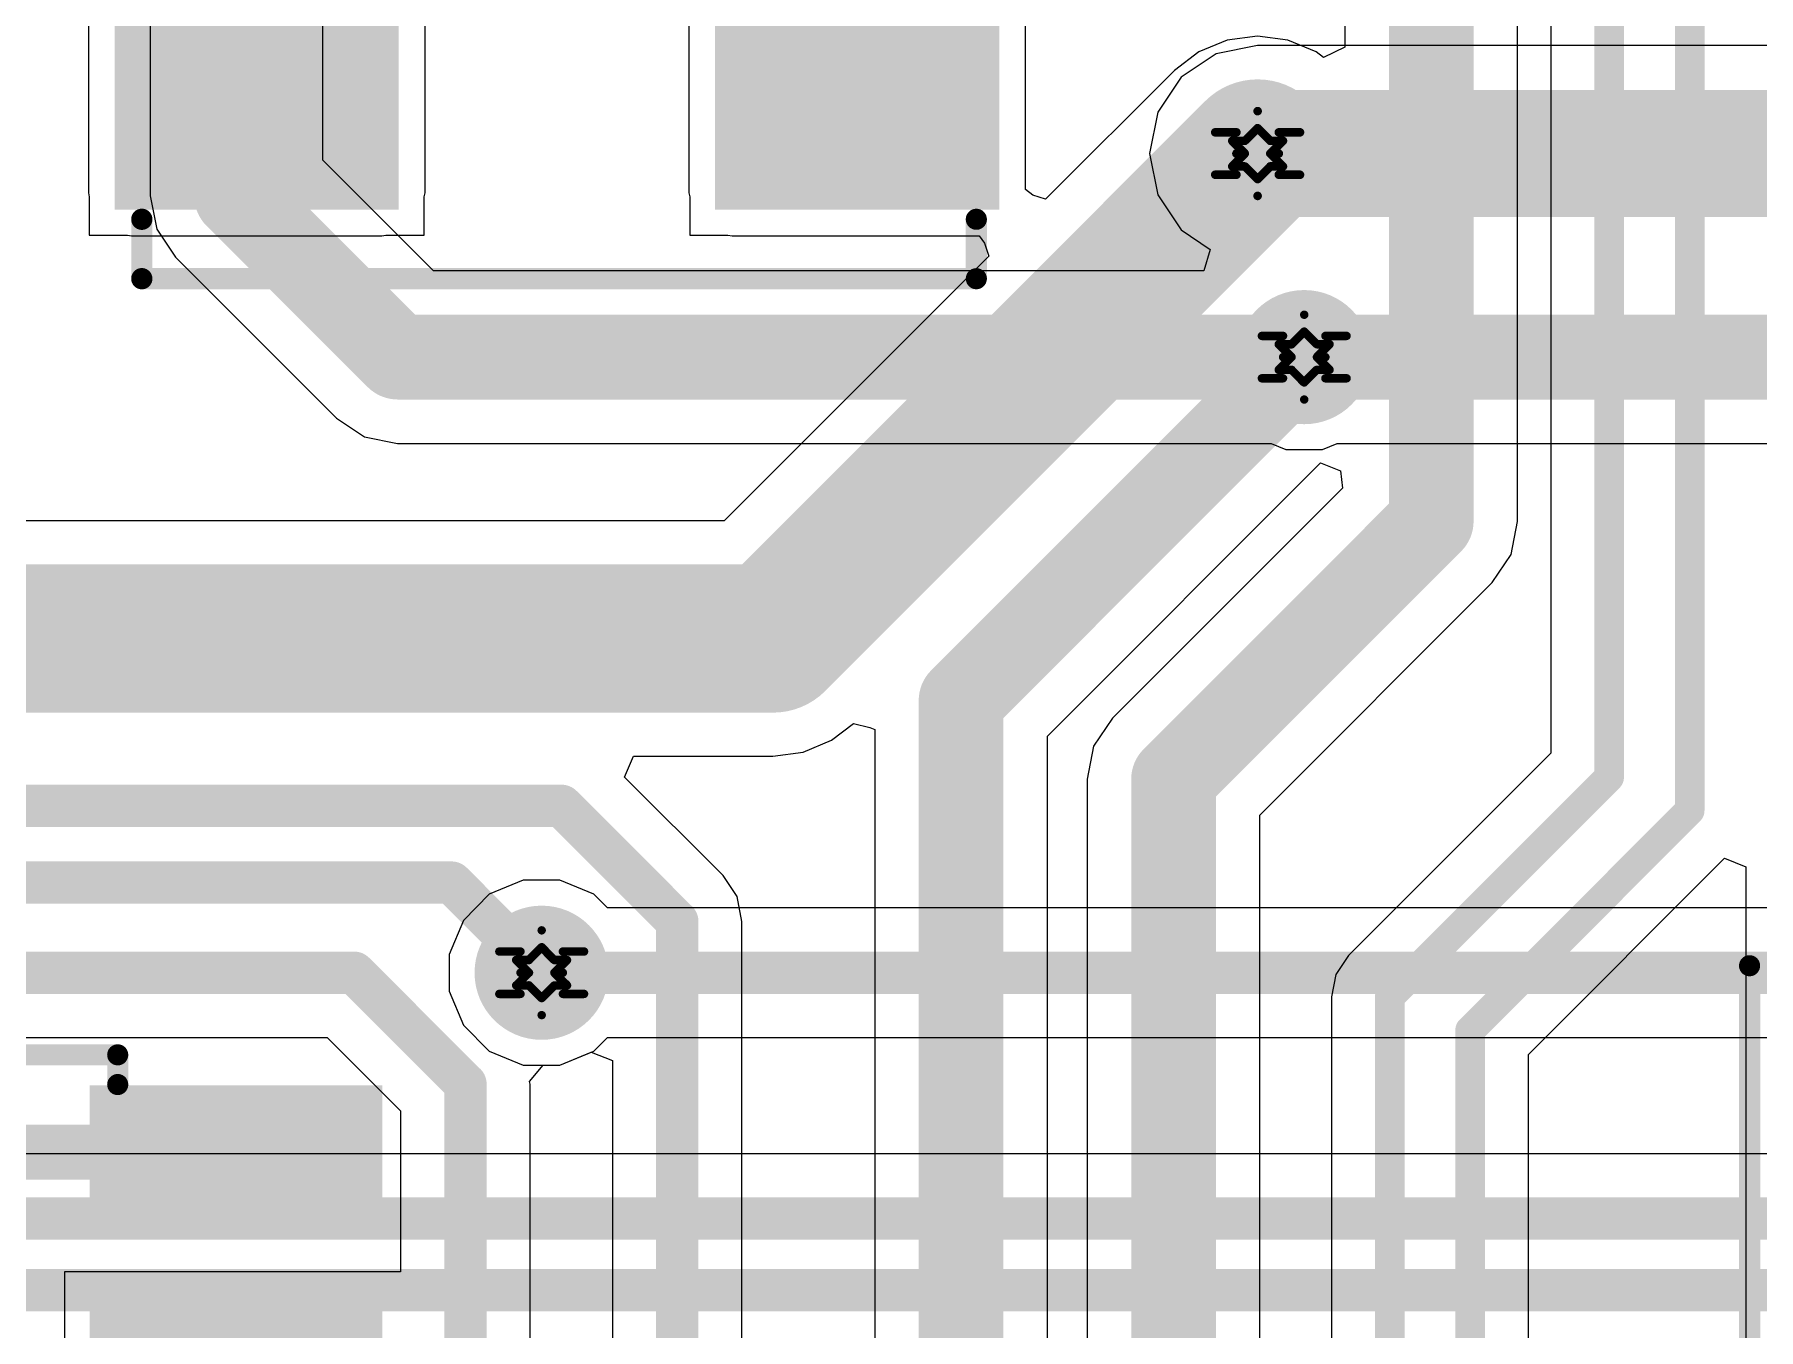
# Model space of a CAD drawing. Header units: inches. Extents: x -18 to 237, y -41 to 211.
# Drawn here: x 34.25 to 44.58, y 60.5 to 68.26 of the extents above; entities that cross this region are included whole.
import ezdxf

# ---------------------------------------------------------------- set-up
doc = ezdxf.new("R2010")
doc.units = ezdxf.units.IN
for name, color, linetype in [('Bottom Layer', 5, 'Continuous'), ('Bottom Solder', 6, 'Continuous'), ('Drill Drawing', 1, 'Continuous'), ('Top Layer', 1, 'Continuous'), ('Top Overlay', 2, 'Continuous'), ('Top Paste', 8, 'Continuous'), ('Top Solder', 216, 'Continuous'), ('Via Holes', 16, 'Continuous')]:
    doc.layers.add(name, color=color, linetype=linetype)

# ---------------------------------------------------------------- blocks, each defined once
blk = doc.blocks.new('SOIC_8_27')
at = {"layer": 'Top Layer'}
for points in [[(-1.925, 2.205), (-1.925, 1.605), (-3.475, 1.605), (-3.475, 2.205)], [(3.475, 2.205), (3.475, 1.605), (1.925, 1.605), (1.925, 2.205)], [(-1.925, 0.935), (-1.925, 0.335), (-3.475, 0.335), (-3.475, 0.935)], [(3.475, 0.935), (3.475, 0.335), (1.925, 0.335), (1.925, 0.935)], [(-1.925, -0.335), (-1.925, -0.935), (-3.475, -0.935), (-3.475, -0.335)], [(3.475, -0.335), (3.475, -0.935), (1.925, -0.935), (1.925, -0.335)], [(-1.925, -1.605), (-1.925, -2.205), (-3.475, -2.205), (-3.475, -1.605)], [(3.475, -1.605), (3.475, -2.205), (1.925, -2.205), (1.925, -1.605)]]:
    blk.add_hatch(color=1, dxfattribs=at).paths.add_polyline_path(points)
at = {"layer": 'Top Overlay'}
blk.add_hatch(color=2, dxfattribs=at).paths.add_polyline_path([(-1.829, 1.574), (-1.499, 1.574), (-1.499, 2.235), (-1.829, 2.235)])
at = {"layer": 'Top Paste'}
for points in [[(-1.925, 2.205), (-1.925, 1.605), (-3.475, 1.605), (-3.475, 2.205)], [(3.475, 2.205), (3.475, 1.605), (1.925, 1.605), (1.925, 2.205)], [(-1.925, 0.935), (-1.925, 0.335), (-3.475, 0.335), (-3.475, 0.935)], [(3.475, 0.935), (3.475, 0.335), (1.925, 0.335), (1.925, 0.935)], [(-1.925, -0.335), (-1.925, -0.935), (-3.475, -0.935), (-3.475, -0.335)], [(3.475, -0.335), (3.475, -0.935), (1.925, -0.935), (1.925, -0.335)], [(-1.925, -1.605), (-1.925, -2.205), (-3.475, -2.205), (-3.475, -1.605)], [(3.475, -1.605), (3.475, -2.205), (1.925, -2.205), (1.925, -1.605)]]:
    blk.add_hatch(color=8, dxfattribs=at).paths.add_polyline_path(points)
at = {"layer": 'Top Solder'}
for points in [[(-1.823, 2.307), (-1.823, 1.503), (-3.577, 1.503), (-3.577, 2.307)], [(3.577, 2.307), (3.577, 1.503), (1.823, 1.503), (1.823, 2.307)], [(-1.823, 1.037), (-1.823, 0.233), (-3.577, 0.233), (-3.577, 1.037)], [(3.577, 1.037), (3.577, 0.233), (1.823, 0.233), (1.823, 1.037)], [(-1.823, -0.233), (-1.823, -1.037), (-3.577, -1.037), (-3.577, -0.233)], [(3.577, -0.233), (3.577, -1.037), (1.823, -1.037), (1.823, -0.233)], [(-1.823, -1.503), (-1.823, -2.307), (-3.577, -2.307), (-3.577, -1.503)], [(3.577, -1.503), (3.577, -2.307), (1.823, -2.307), (1.823, -1.503)]]:
    blk.add_hatch(color=216, dxfattribs=at).paths.add_polyline_path(points)
at = {"layer": 'Top Overlay'}
for points in [[(1.991, 2.489, 0.127, 0.127, 0), (-1.991, 2.489, 0.127, 0.127, 0)], [(-1.991, 2.489, 0.127, 0.127, 0), (-1.991, 2.311, 0.127, 0.127, 0)], [(1.991, 2.489, 0.127, 0.127, 0), (1.991, 2.311, 0.127, 0.127, 0)], [(-3.759, 2.032, 0.127, 0.127, 0), (-3.759, 1.778, 0.127, 0.127, 0)], [(-3.632, 1.905, 0.127, 0.127, 0), (-3.759, 2.032, 0.127, 0.127, 0)], [(-3.632, 1.905, 0.127, 0.127, 0), (-3.759, 1.778, 0.127, 0.127, 0)], [(-1.991, -2.311, 0.127, 0.127, 0), (-1.991, -2.489, 0.127, 0.127, 0)], [(1.991, -2.311, 0.127, 0.127, 0), (1.991, -2.489, 0.127, 0.127, 0)], [(1.991, -2.489, 0.127, 0.127, 0), (-1.991, -2.489, 0.127, 0.127, 0)]]:
    blk.add_lwpolyline(points, format="xyseb", dxfattribs=at)
for points in [[(-2.022, 2.489, 0.0635, 0.0635, 1), (-1.959, 2.489, 0.0635, 0.0635, 1)], [(-2.022, 2.489, 0.0635, 0.0635, 1), (-1.959, 2.489, 0.0635, 0.0635, 1)], [(1.959, 2.489, 0.0635, 0.0635, 1), (2.022, 2.489, 0.0635, 0.0635, 1)], [(1.959, 2.489, 0.0635, 0.0635, 1), (2.022, 2.489, 0.0635, 0.0635, 1)], [(-2.022, 2.311, 0.0635, 0.0635, 1), (-1.959, 2.311, 0.0635, 0.0635, 1)], [(1.959, 2.311, 0.0635, 0.0635, 1), (2.022, 2.311, 0.0635, 0.0635, 1)], [(-3.791, 2.032, 0.0635, 0.0635, 1), (-3.727, 2.032, 0.0635, 0.0635, 1)], [(-3.791, 2.032, 0.0635, 0.0635, 1), (-3.727, 2.032, 0.0635, 0.0635, 1)], [(-3.664, 1.905, 0.0635, 0.0635, 1), (-3.6, 1.905, 0.0635, 0.0635, 1)], [(-3.664, 1.905, 0.0635, 0.0635, 1), (-3.6, 1.905, 0.0635, 0.0635, 1)], [(-3.791, 1.778, 0.0635, 0.0635, 1), (-3.727, 1.778, 0.0635, 0.0635, 1)], [(-3.791, 1.778, 0.0635, 0.0635, 1), (-3.727, 1.778, 0.0635, 0.0635, 1)], [(-2.022, -2.311, 0.0635, 0.0635, 1), (-1.959, -2.311, 0.0635, 0.0635, 1)], [(1.959, -2.311, 0.0635, 0.0635, 1), (2.022, -2.311, 0.0635, 0.0635, 1)], [(-2.022, -2.489, 0.0635, 0.0635, 1), (-1.959, -2.489, 0.0635, 0.0635, 1)], [(-2.022, -2.489, 0.0635, 0.0635, 1), (-1.959, -2.489, 0.0635, 0.0635, 1)], [(1.959, -2.489, 0.0635, 0.0635, 1), (2.022, -2.489, 0.0635, 0.0635, 1)], [(1.959, -2.489, 0.0635, 0.0635, 1), (2.022, -2.489, 0.0635, 0.0635, 1)]]:
    blk.add_lwpolyline(points, format="xyseb", close=True, dxfattribs=at)
blk = doc.blocks.new('NRS5024T2R2NMGJ_101')
at = {"layer": 'Top Layer'}
for points in [[(-2.55, 2), (-1.05, 2), (-1.05, -2), (-2.55, -2)], [(1.05, 2), (2.55, 2), (2.55, -2), (1.05, -2)]]:
    blk.add_hatch(color=1, dxfattribs=at).paths.add_polyline_path(points)
at = {"layer": 'Top Paste'}
for points in [[(-2.55, 2), (-1.05, 2), (-1.05, -2), (-2.55, -2)], [(1.05, 2), (2.55, 2), (2.55, -2), (1.05, -2)]]:
    blk.add_hatch(color=8, dxfattribs=at).paths.add_polyline_path(points)
at = {"layer": 'Top Solder'}
for points in [[(-2.652, 2.102), (-0.948, 2.102), (-0.948, -2.102), (-2.652, -2.102)], [(0.948, 2.102), (2.652, 2.102), (2.652, -2.102), (0.948, -2.102)]]:
    blk.add_hatch(color=216, dxfattribs=at).paths.add_polyline_path(points)
at = {"layer": 'Top Overlay'}
for points in [[(-2.515, 2.515, 0.127, 0.127, 0), (-2.515, 2.159, 0.127, 0.127, 0)], [(2.489, 2.515, 0.127, 0.127, 0), (-2.515, 2.515, 0.127, 0.127, 0)], [(2.489, 2.515, 0.127, 0.127, 0), (2.489, 2.159, 0.127, 0.127, 0)], [(-2.515, -2.159, 0.127, 0.127, 0), (-2.515, -2.515, 0.127, 0.127, 0)], [(2.489, -2.159, 0.127, 0.127, 0), (2.489, -2.515, 0.127, 0.127, 0)], [(2.489, -2.515, 0.127, 0.127, 0), (-2.515, -2.515, 0.127, 0.127, 0)]]:
    blk.add_lwpolyline(points, format="xyseb", dxfattribs=at)
for points in [[(-2.546, 2.515, 0.0635, 0.0635, 1), (-2.483, 2.515, 0.0635, 0.0635, 1)], [(-2.546, 2.515, 0.0635, 0.0635, 1), (-2.483, 2.515, 0.0635, 0.0635, 1)], [(2.457, 2.515, 0.0635, 0.0635, 1), (2.521, 2.515, 0.0635, 0.0635, 1)], [(2.457, 2.515, 0.0635, 0.0635, 1), (2.521, 2.515, 0.0635, 0.0635, 1)], [(-2.546, 2.159, 0.0635, 0.0635, 1), (-2.483, 2.159, 0.0635, 0.0635, 1)], [(2.457, 2.159, 0.0635, 0.0635, 1), (2.521, 2.159, 0.0635, 0.0635, 1)], [(-2.546, -2.159, 0.0635, 0.0635, 1), (-2.483, -2.159, 0.0635, 0.0635, 1)], [(2.457, -2.159, 0.0635, 0.0635, 1), (2.521, -2.159, 0.0635, 0.0635, 1)], [(-2.546, -2.515, 0.0635, 0.0635, 1), (-2.483, -2.515, 0.0635, 0.0635, 1)], [(-2.546, -2.515, 0.0635, 0.0635, 1), (-2.483, -2.515, 0.0635, 0.0635, 1)], [(2.457, -2.515, 0.0635, 0.0635, 1), (2.521, -2.515, 0.0635, 0.0635, 1)], [(2.457, -2.515, 0.0635, 0.0635, 1), (2.521, -2.515, 0.0635, 0.0635, 1)]]:
    blk.add_lwpolyline(points, format="xyseb", close=True, dxfattribs=at)
blk = doc.blocks.new('91304_99_052R2_105')
at = {"layer": 'Top Overlay'}
for points in [[(-15.011, -1.626, 0.127, 0.127, 0), (-15.011, 4.597, 0.127, 0.127, 0)], [(-15.011, 4.597, 0.127, 0.127, 0), (-12.319, 4.597, 0.127, 0.127, 0)]]:
    blk.add_lwpolyline(points, format="xyseb", dxfattribs=at)
blk.add_lwpolyline([(-15.043, 4.597, 0.0635, 0.0635, 1), (-14.98, 4.597, 0.0635, 0.0635, 1)], format="xyseb", close=True, dxfattribs=at)
blk.add_lwpolyline([(-15.043, 4.597, 0.0635, 0.0635, 1), (-14.98, 4.597, 0.0635, 0.0635, 1)], format="xyseb", close=True, dxfattribs=at)

msp = doc.modelspace()

# ---------------------------------------------------------------- hatches: boundary and pattern name
at = {"layer": 'Bottom Layer'}
h = msp.add_hatch(color=5, dxfattribs=at)
edge = h.paths.add_edge_path()
edge.add_arc((41.58, 67.542), 0.3, 0, 360)
h = msp.add_hatch(color=5, dxfattribs=at)
edge = h.paths.add_edge_path()
edge.add_arc((41.859, 66.322), 0.3, 0, 360)
h = msp.add_hatch(color=5, dxfattribs=at)
edge = h.paths.add_edge_path()
edge.add_arc((37.287, 62.633), 0.3, 0, 360)
at = {"layer": 'Bottom Solder'}
h = msp.add_hatch(color=6, dxfattribs=at)
edge = h.paths.add_edge_path()
edge.add_arc((41.58, 67.542), 0.402, 0, 360)
h = msp.add_hatch(color=6, dxfattribs=at)
edge = h.paths.add_edge_path()
edge.add_arc((41.859, 66.322), 0.402, 0, 360)
h = msp.add_hatch(color=6, dxfattribs=at)
edge = h.paths.add_edge_path()
edge.add_arc((37.287, 62.633), 0.402, 0, 360)
at = {"layer": 'Top Layer'}
for points in [[(34.829, 67.307), (36.329, 67.307), (36.329, 74.117), (34.829, 74.117)], [(39.929, 74.117), (38.429, 74.117), (38.429, 67.307), (39.929, 67.307)]]:
    msp.add_hatch(color=1, dxfattribs=at).paths.add_polyline_path(points)
h = msp.add_hatch(color=1, dxfattribs=at)
edge = h.paths.add_edge_path()
edge.add_arc((41.58, 67.542), 0.3, 0, 360)
h = msp.add_hatch(color=1, dxfattribs=at)
edge = h.paths.add_edge_path()
edge.add_arc((41.859, 66.322), 0.3, 0, 360)
h = msp.add_hatch(color=1, dxfattribs=at)
edge = h.paths.add_edge_path()
edge.add_arc((37.287, 62.633), 0.3, 0, 360)
at = {"layer": 'Top Solder'}
h = msp.add_hatch(color=216, dxfattribs=at)
edge = h.paths.add_edge_path()
edge.add_arc((41.58, 67.542), 0.402, 0, 360)
h = msp.add_hatch(color=216, dxfattribs=at)
edge = h.paths.add_edge_path()
edge.add_arc((41.859, 66.322), 0.402, 0, 360)
h = msp.add_hatch(color=216, dxfattribs=at)
edge = h.paths.add_edge_path()
edge.add_arc((37.287, 62.633), 0.402, 0, 360)
at = {"layer": 'Via Holes'}
h = msp.add_hatch(color=7, dxfattribs=at)
edge = h.paths.add_edge_path()
edge.add_arc((41.58, 67.542), 0.15, 0, 360)
h = msp.add_hatch(color=7, dxfattribs=at)
edge = h.paths.add_edge_path()
edge.add_arc((41.859, 66.322), 0.15, 0, 360)
h = msp.add_hatch(color=7, dxfattribs=at)
edge = h.paths.add_edge_path()
edge.add_arc((37.287, 62.633), 0.15, 0, 360)

# ---------------------------------------------------------------- linework, layer by layer
at = {"layer": 'Bottom Layer'}
for p, q in [((35.976, 67.502), (35.976, 73.041)), ((34.94, 72.827), (34.94, 67.288)), ((41.332, 68.14), (41.122, 67.999)), ((41.58, 68.189), (41.332, 68.14)), ((49.094, 68.189), (41.58, 68.189)), ((41.122, 67.999), (40.982, 67.789)), ((40.982, 67.789), (40.932, 67.542)), ((36.638, 66.84), (35.976, 67.502)), ((40.932, 67.542), (40.982, 67.294)), ((40.982, 67.294), (41.122, 67.084)), ((34.94, 67.288), (34.98, 67.089)), ((34.98, 67.089), (35.092, 66.921)), ((41.122, 67.084), (41.296, 66.967)), ((35.092, 66.921), (36.057, 65.956)), ((41.296, 66.967), (41.258, 66.84)), ((41.258, 66.84), (36.638, 66.84)), ((36.057, 65.956), (36.225, 65.844)), ((36.225, 65.844), (36.424, 65.804)), ((36.424, 65.804), (41.662, 65.804)), ((41.662, 65.804), (41.749, 65.768)), ((41.749, 65.768), (41.969, 65.768)), ((41.969, 65.768), (42.056, 65.804)), ((42.056, 65.804), (47.944, 65.804)), ((37.177, 63.187), (36.973, 63.103)), ((37.397, 63.187), (37.177, 63.187)), ((37.601, 63.103), (37.397, 63.187)), ((36.973, 63.103), (36.818, 62.947)), ((37.682, 63.022), (37.601, 63.103)), ((49.937, 63.022), (37.682, 63.022)), ((36.818, 62.947), (36.733, 62.743)), ((36.733, 62.743), (36.733, 62.523)), ((36.733, 62.523), (36.818, 62.319)), ((36.818, 62.319), (36.973, 62.164)), ((37.601, 62.164), (37.682, 62.245)), ((37.682, 62.245), (49.776, 62.245)), ((36.973, 62.164), (37.177, 62.079)), ((37.397, 62.079), (37.601, 62.164)), ((37.177, 62.079), (37.397, 62.079)), ((49.406, 61.548), (26.772, 61.548))]:
    msp.add_line(p, q, dxfattribs=at)
for points in [[(35.458, 67.288, 0.508, 0.508, 0), (35.458, 73.041, 0.508, 0.508, 0)], [(41.58, 67.542, 0.762, 0.762, 0), (49.741, 67.542, 0.762, 0.762, 0)], [(35.458, 67.288, 0.508, 0.508, 0), (36.424, 66.322, 0.508, 0.508, 0)], [(36.424, 66.322, 0.508, 0.508, 0), (41.859, 66.322, 0.508, 0.508, 0)], [(41.859, 66.322, 0.508, 0.508, 0), (48.141, 66.322, 0.508, 0.508, 0)], [(37.287, 62.633, 0.254, 0.254, 0), (49.937, 62.633, 0.254, 0.254, 0)], [(21.231, 61.16, 0.254, 0.254, 0), (49.406, 61.16, 0.254, 0.254, 0)], [(22.02, 60.731, 0.254, 0.254, 0), (48.699, 60.731, 0.254, 0.254, 0)]]:
    msp.add_lwpolyline(points, format="xyseb", dxfattribs=at)
for points in [[(41.389, 67.542, 0.381, 0.381, 1), (41.77, 67.542, 0.381, 0.381, 1)], [(35.331, 67.288, 0.254, 0.254, 1), (35.585, 67.288, 0.254, 0.254, 1)], [(35.331, 67.288, 0.254, 0.254, 1), (35.585, 67.288, 0.254, 0.254, 1)], [(36.297, 66.322, 0.254, 0.254, 1), (36.551, 66.322, 0.254, 0.254, 1)], [(36.297, 66.322, 0.254, 0.254, 1), (36.551, 66.322, 0.254, 0.254, 1)], [(41.732, 66.322, 0.254, 0.254, 1), (41.986, 66.322, 0.254, 0.254, 1)], [(41.732, 66.322, 0.254, 0.254, 1), (41.986, 66.322, 0.254, 0.254, 1)], [(37.224, 62.633, 0.127, 0.127, 1), (37.351, 62.633, 0.127, 0.127, 1)]]:
    msp.add_lwpolyline(points, format="xyseb", close=True, dxfattribs=at)
at = {"layer": 'Drill Drawing'}
for points in [[(41.453, 67.669, 0.0508, 0.0508, 0), (41.58, 67.796, 0.0508, 0.0508, 0)], [(41.58, 67.796, 0.0508, 0.0508, 0), (41.707, 67.669, 0.0508, 0.0508, 0)], [(41.504, 67.618, 0.0508, 0.0508, 0), (41.58, 67.694, 0.0508, 0.0508, 0)], [(41.58, 67.694, 0.0508, 0.0508, 0), (41.656, 67.618, 0.0508, 0.0508, 0)], [(41.326, 67.669, 0.0508, 0.0508, 0), (41.453, 67.542, 0.0508, 0.0508, 0)], [(41.326, 67.669, 0.0508, 0.0508, 0), (41.453, 67.669, 0.0508, 0.0508, 0)], [(41.427, 67.618, 0.0508, 0.0508, 0), (41.504, 67.542, 0.0508, 0.0508, 0)], [(41.427, 67.618, 0.0508, 0.0508, 0), (41.504, 67.618, 0.0508, 0.0508, 0)], [(41.656, 67.618, 0.0508, 0.0508, 0), (41.732, 67.618, 0.0508, 0.0508, 0)], [(41.656, 67.542, 0.0508, 0.0508, 0), (41.732, 67.618, 0.0508, 0.0508, 0)], [(41.707, 67.669, 0.0508, 0.0508, 0), (41.834, 67.669, 0.0508, 0.0508, 0)], [(41.707, 67.542, 0.0508, 0.0508, 0), (41.834, 67.669, 0.0508, 0.0508, 0)], [(41.326, 67.415, 0.0508, 0.0508, 0), (41.453, 67.542, 0.0508, 0.0508, 0)], [(41.427, 67.465, 0.0508, 0.0508, 0), (41.504, 67.542, 0.0508, 0.0508, 0)], [(41.656, 67.542, 0.0508, 0.0508, 0), (41.732, 67.465, 0.0508, 0.0508, 0)], [(41.707, 67.542, 0.0508, 0.0508, 0), (41.834, 67.415, 0.0508, 0.0508, 0)], [(41.326, 67.415, 0.0508, 0.0508, 0), (41.453, 67.415, 0.0508, 0.0508, 0)], [(41.427, 67.465, 0.0508, 0.0508, 0), (41.504, 67.465, 0.0508, 0.0508, 0)], [(41.453, 67.415, 0.0508, 0.0508, 0), (41.58, 67.288, 0.0508, 0.0508, 0)], [(41.504, 67.465, 0.0508, 0.0508, 0), (41.58, 67.389, 0.0508, 0.0508, 0)], [(41.58, 67.389, 0.0508, 0.0508, 0), (41.656, 67.465, 0.0508, 0.0508, 0)], [(41.58, 67.288, 0.0508, 0.0508, 0), (41.707, 67.415, 0.0508, 0.0508, 0)], [(41.656, 67.465, 0.0508, 0.0508, 0), (41.732, 67.465, 0.0508, 0.0508, 0)], [(41.707, 67.415, 0.0508, 0.0508, 0), (41.834, 67.415, 0.0508, 0.0508, 0)], [(41.732, 66.449, 0.0508, 0.0508, 0), (41.859, 66.576, 0.0508, 0.0508, 0)], [(41.859, 66.576, 0.0508, 0.0508, 0), (41.986, 66.449, 0.0508, 0.0508, 0)], [(41.605, 66.449, 0.0508, 0.0508, 0), (41.732, 66.322, 0.0508, 0.0508, 0)], [(41.605, 66.449, 0.0508, 0.0508, 0), (41.732, 66.449, 0.0508, 0.0508, 0)], [(41.783, 66.399, 0.0508, 0.0508, 0), (41.859, 66.475, 0.0508, 0.0508, 0)], [(41.859, 66.475, 0.0508, 0.0508, 0), (41.935, 66.399, 0.0508, 0.0508, 0)], [(41.986, 66.449, 0.0508, 0.0508, 0), (42.113, 66.449, 0.0508, 0.0508, 0)], [(41.986, 66.322, 0.0508, 0.0508, 0), (42.113, 66.449, 0.0508, 0.0508, 0)], [(41.707, 66.399, 0.0508, 0.0508, 0), (41.783, 66.322, 0.0508, 0.0508, 0)], [(41.707, 66.399, 0.0508, 0.0508, 0), (41.783, 66.399, 0.0508, 0.0508, 0)], [(41.935, 66.399, 0.0508, 0.0508, 0), (42.012, 66.399, 0.0508, 0.0508, 0)], [(41.935, 66.322, 0.0508, 0.0508, 0), (42.012, 66.399, 0.0508, 0.0508, 0)], [(41.605, 66.195, 0.0508, 0.0508, 0), (41.732, 66.322, 0.0508, 0.0508, 0)], [(41.707, 66.246, 0.0508, 0.0508, 0), (41.783, 66.322, 0.0508, 0.0508, 0)], [(41.707, 66.246, 0.0508, 0.0508, 0), (41.783, 66.246, 0.0508, 0.0508, 0)], [(41.783, 66.246, 0.0508, 0.0508, 0), (41.859, 66.17, 0.0508, 0.0508, 0)], [(41.859, 66.17, 0.0508, 0.0508, 0), (41.935, 66.246, 0.0508, 0.0508, 0)], [(41.935, 66.322, 0.0508, 0.0508, 0), (42.012, 66.246, 0.0508, 0.0508, 0)], [(41.935, 66.246, 0.0508, 0.0508, 0), (42.012, 66.246, 0.0508, 0.0508, 0)], [(41.986, 66.322, 0.0508, 0.0508, 0), (42.113, 66.195, 0.0508, 0.0508, 0)], [(41.605, 66.195, 0.0508, 0.0508, 0), (41.732, 66.195, 0.0508, 0.0508, 0)], [(41.732, 66.195, 0.0508, 0.0508, 0), (41.859, 66.068, 0.0508, 0.0508, 0)], [(41.859, 66.068, 0.0508, 0.0508, 0), (41.986, 66.195, 0.0508, 0.0508, 0)], [(41.986, 66.195, 0.0508, 0.0508, 0), (42.113, 66.195, 0.0508, 0.0508, 0)], [(37.16, 62.76, 0.0508, 0.0508, 0), (37.287, 62.887, 0.0508, 0.0508, 0)], [(37.287, 62.887, 0.0508, 0.0508, 0), (37.414, 62.76, 0.0508, 0.0508, 0)], [(37.033, 62.76, 0.0508, 0.0508, 0), (37.16, 62.633, 0.0508, 0.0508, 0)], [(37.033, 62.76, 0.0508, 0.0508, 0), (37.16, 62.76, 0.0508, 0.0508, 0)], [(37.211, 62.709, 0.0508, 0.0508, 0), (37.287, 62.786, 0.0508, 0.0508, 0)], [(37.287, 62.786, 0.0508, 0.0508, 0), (37.363, 62.709, 0.0508, 0.0508, 0)], [(37.414, 62.76, 0.0508, 0.0508, 0), (37.541, 62.76, 0.0508, 0.0508, 0)], [(37.414, 62.633, 0.0508, 0.0508, 0), (37.541, 62.76, 0.0508, 0.0508, 0)], [(37.033, 62.506, 0.0508, 0.0508, 0), (37.16, 62.633, 0.0508, 0.0508, 0)], [(37.135, 62.709, 0.0508, 0.0508, 0), (37.211, 62.633, 0.0508, 0.0508, 0)], [(37.135, 62.709, 0.0508, 0.0508, 0), (37.211, 62.709, 0.0508, 0.0508, 0)], [(37.135, 62.557, 0.0508, 0.0508, 0), (37.211, 62.633, 0.0508, 0.0508, 0)], [(37.363, 62.709, 0.0508, 0.0508, 0), (37.44, 62.709, 0.0508, 0.0508, 0)], [(37.363, 62.633, 0.0508, 0.0508, 0), (37.44, 62.709, 0.0508, 0.0508, 0)], [(37.363, 62.633, 0.0508, 0.0508, 0), (37.44, 62.557, 0.0508, 0.0508, 0)], [(37.414, 62.633, 0.0508, 0.0508, 0), (37.541, 62.506, 0.0508, 0.0508, 0)], [(37.135, 62.557, 0.0508, 0.0508, 0), (37.211, 62.557, 0.0508, 0.0508, 0)], [(37.211, 62.557, 0.0508, 0.0508, 0), (37.287, 62.481, 0.0508, 0.0508, 0)], [(37.287, 62.481, 0.0508, 0.0508, 0), (37.363, 62.557, 0.0508, 0.0508, 0)], [(37.363, 62.557, 0.0508, 0.0508, 0), (37.44, 62.557, 0.0508, 0.0508, 0)], [(37.033, 62.506, 0.0508, 0.0508, 0), (37.16, 62.506, 0.0508, 0.0508, 0)], [(37.16, 62.506, 0.0508, 0.0508, 0), (37.287, 62.379, 0.0508, 0.0508, 0)], [(37.287, 62.379, 0.0508, 0.0508, 0), (37.414, 62.506, 0.0508, 0.0508, 0)], [(37.414, 62.506, 0.0508, 0.0508, 0), (37.541, 62.506, 0.0508, 0.0508, 0)]]:
    msp.add_lwpolyline(points, format="xyseb", dxfattribs=at)
for points in [[(41.567, 67.796, 0.0254, 0.0254, 1), (41.593, 67.796, 0.0254, 0.0254, 1)], [(41.567, 67.796, 0.0254, 0.0254, 1), (41.593, 67.796, 0.0254, 0.0254, 1)], [(41.567, 67.694, 0.0254, 0.0254, 1), (41.593, 67.694, 0.0254, 0.0254, 1)], [(41.567, 67.694, 0.0254, 0.0254, 1), (41.593, 67.694, 0.0254, 0.0254, 1)], [(41.313, 67.669, 0.0254, 0.0254, 1), (41.339, 67.669, 0.0254, 0.0254, 1)], [(41.313, 67.669, 0.0254, 0.0254, 1), (41.339, 67.669, 0.0254, 0.0254, 1)], [(41.415, 67.618, 0.0254, 0.0254, 1), (41.44, 67.618, 0.0254, 0.0254, 1)], [(41.415, 67.618, 0.0254, 0.0254, 1), (41.44, 67.618, 0.0254, 0.0254, 1)], [(41.44, 67.669, 0.0254, 0.0254, 1), (41.466, 67.669, 0.0254, 0.0254, 1)], [(41.44, 67.669, 0.0254, 0.0254, 1), (41.466, 67.669, 0.0254, 0.0254, 1)], [(41.491, 67.618, 0.0254, 0.0254, 1), (41.516, 67.618, 0.0254, 0.0254, 1)], [(41.491, 67.618, 0.0254, 0.0254, 1), (41.516, 67.618, 0.0254, 0.0254, 1)], [(41.643, 67.618, 0.0254, 0.0254, 1), (41.669, 67.618, 0.0254, 0.0254, 1)], [(41.643, 67.618, 0.0254, 0.0254, 1), (41.669, 67.618, 0.0254, 0.0254, 1)], [(41.694, 67.669, 0.0254, 0.0254, 1), (41.72, 67.669, 0.0254, 0.0254, 1)], [(41.694, 67.669, 0.0254, 0.0254, 1), (41.72, 67.669, 0.0254, 0.0254, 1)], [(41.72, 67.618, 0.0254, 0.0254, 1), (41.745, 67.618, 0.0254, 0.0254, 1)], [(41.72, 67.618, 0.0254, 0.0254, 1), (41.745, 67.618, 0.0254, 0.0254, 1)], [(41.821, 67.669, 0.0254, 0.0254, 1), (41.847, 67.669, 0.0254, 0.0254, 1)], [(41.821, 67.669, 0.0254, 0.0254, 1), (41.847, 67.669, 0.0254, 0.0254, 1)], [(41.44, 67.542, 0.0254, 0.0254, 1), (41.466, 67.542, 0.0254, 0.0254, 1)], [(41.44, 67.542, 0.0254, 0.0254, 1), (41.466, 67.542, 0.0254, 0.0254, 1)], [(41.491, 67.542, 0.0254, 0.0254, 1), (41.516, 67.542, 0.0254, 0.0254, 1)], [(41.491, 67.542, 0.0254, 0.0254, 1), (41.516, 67.542, 0.0254, 0.0254, 1)], [(41.643, 67.542, 0.0254, 0.0254, 1), (41.669, 67.542, 0.0254, 0.0254, 1)], [(41.643, 67.542, 0.0254, 0.0254, 1), (41.669, 67.542, 0.0254, 0.0254, 1)], [(41.694, 67.542, 0.0254, 0.0254, 1), (41.72, 67.542, 0.0254, 0.0254, 1)], [(41.694, 67.542, 0.0254, 0.0254, 1), (41.72, 67.542, 0.0254, 0.0254, 1)], [(41.313, 67.415, 0.0254, 0.0254, 1), (41.339, 67.415, 0.0254, 0.0254, 1)], [(41.313, 67.415, 0.0254, 0.0254, 1), (41.339, 67.415, 0.0254, 0.0254, 1)], [(41.415, 67.465, 0.0254, 0.0254, 1), (41.44, 67.465, 0.0254, 0.0254, 1)], [(41.415, 67.465, 0.0254, 0.0254, 1), (41.44, 67.465, 0.0254, 0.0254, 1)], [(41.44, 67.415, 0.0254, 0.0254, 1), (41.466, 67.415, 0.0254, 0.0254, 1)], [(41.44, 67.415, 0.0254, 0.0254, 1), (41.466, 67.415, 0.0254, 0.0254, 1)], [(41.491, 67.465, 0.0254, 0.0254, 1), (41.516, 67.465, 0.0254, 0.0254, 1)], [(41.491, 67.465, 0.0254, 0.0254, 1), (41.516, 67.465, 0.0254, 0.0254, 1)], [(41.567, 67.389, 0.0254, 0.0254, 1), (41.593, 67.389, 0.0254, 0.0254, 1)], [(41.567, 67.389, 0.0254, 0.0254, 1), (41.593, 67.389, 0.0254, 0.0254, 1)], [(41.643, 67.465, 0.0254, 0.0254, 1), (41.669, 67.465, 0.0254, 0.0254, 1)], [(41.643, 67.465, 0.0254, 0.0254, 1), (41.669, 67.465, 0.0254, 0.0254, 1)], [(41.694, 67.415, 0.0254, 0.0254, 1), (41.72, 67.415, 0.0254, 0.0254, 1)], [(41.694, 67.415, 0.0254, 0.0254, 1), (41.72, 67.415, 0.0254, 0.0254, 1)], [(41.72, 67.465, 0.0254, 0.0254, 1), (41.745, 67.465, 0.0254, 0.0254, 1)], [(41.72, 67.465, 0.0254, 0.0254, 1), (41.745, 67.465, 0.0254, 0.0254, 1)], [(41.821, 67.415, 0.0254, 0.0254, 1), (41.847, 67.415, 0.0254, 0.0254, 1)], [(41.821, 67.415, 0.0254, 0.0254, 1), (41.847, 67.415, 0.0254, 0.0254, 1)], [(41.567, 67.288, 0.0254, 0.0254, 1), (41.593, 67.288, 0.0254, 0.0254, 1)], [(41.567, 67.288, 0.0254, 0.0254, 1), (41.593, 67.288, 0.0254, 0.0254, 1)], [(41.847, 66.576, 0.0254, 0.0254, 1), (41.872, 66.576, 0.0254, 0.0254, 1)], [(41.847, 66.576, 0.0254, 0.0254, 1), (41.872, 66.576, 0.0254, 0.0254, 1)], [(41.593, 66.449, 0.0254, 0.0254, 1), (41.618, 66.449, 0.0254, 0.0254, 1)], [(41.593, 66.449, 0.0254, 0.0254, 1), (41.618, 66.449, 0.0254, 0.0254, 1)], [(41.72, 66.449, 0.0254, 0.0254, 1), (41.745, 66.449, 0.0254, 0.0254, 1)], [(41.72, 66.449, 0.0254, 0.0254, 1), (41.745, 66.449, 0.0254, 0.0254, 1)], [(41.847, 66.475, 0.0254, 0.0254, 1), (41.872, 66.475, 0.0254, 0.0254, 1)], [(41.847, 66.475, 0.0254, 0.0254, 1), (41.872, 66.475, 0.0254, 0.0254, 1)], [(41.974, 66.449, 0.0254, 0.0254, 1), (41.999, 66.449, 0.0254, 0.0254, 1)], [(41.974, 66.449, 0.0254, 0.0254, 1), (41.999, 66.449, 0.0254, 0.0254, 1)], [(42.101, 66.449, 0.0254, 0.0254, 1), (42.126, 66.449, 0.0254, 0.0254, 1)], [(42.101, 66.449, 0.0254, 0.0254, 1), (42.126, 66.449, 0.0254, 0.0254, 1)], [(41.694, 66.399, 0.0254, 0.0254, 1), (41.72, 66.399, 0.0254, 0.0254, 1)], [(41.694, 66.399, 0.0254, 0.0254, 1), (41.72, 66.399, 0.0254, 0.0254, 1)], [(41.77, 66.399, 0.0254, 0.0254, 1), (41.796, 66.399, 0.0254, 0.0254, 1)], [(41.77, 66.399, 0.0254, 0.0254, 1), (41.796, 66.399, 0.0254, 0.0254, 1)], [(41.923, 66.399, 0.0254, 0.0254, 1), (41.948, 66.399, 0.0254, 0.0254, 1)], [(41.923, 66.399, 0.0254, 0.0254, 1), (41.948, 66.399, 0.0254, 0.0254, 1)], [(41.999, 66.399, 0.0254, 0.0254, 1), (42.024, 66.399, 0.0254, 0.0254, 1)], [(41.999, 66.399, 0.0254, 0.0254, 1), (42.024, 66.399, 0.0254, 0.0254, 1)], [(41.694, 66.246, 0.0254, 0.0254, 1), (41.72, 66.246, 0.0254, 0.0254, 1)], [(41.694, 66.246, 0.0254, 0.0254, 1), (41.72, 66.246, 0.0254, 0.0254, 1)], [(41.72, 66.322, 0.0254, 0.0254, 1), (41.745, 66.322, 0.0254, 0.0254, 1)], [(41.72, 66.322, 0.0254, 0.0254, 1), (41.745, 66.322, 0.0254, 0.0254, 1)], [(41.77, 66.322, 0.0254, 0.0254, 1), (41.796, 66.322, 0.0254, 0.0254, 1)], [(41.77, 66.322, 0.0254, 0.0254, 1), (41.796, 66.322, 0.0254, 0.0254, 1)], [(41.77, 66.246, 0.0254, 0.0254, 1), (41.796, 66.246, 0.0254, 0.0254, 1)], [(41.77, 66.246, 0.0254, 0.0254, 1), (41.796, 66.246, 0.0254, 0.0254, 1)], [(41.923, 66.322, 0.0254, 0.0254, 1), (41.948, 66.322, 0.0254, 0.0254, 1)], [(41.923, 66.322, 0.0254, 0.0254, 1), (41.948, 66.322, 0.0254, 0.0254, 1)], [(41.923, 66.246, 0.0254, 0.0254, 1), (41.948, 66.246, 0.0254, 0.0254, 1)], [(41.923, 66.246, 0.0254, 0.0254, 1), (41.948, 66.246, 0.0254, 0.0254, 1)], [(41.974, 66.322, 0.0254, 0.0254, 1), (41.999, 66.322, 0.0254, 0.0254, 1)], [(41.974, 66.322, 0.0254, 0.0254, 1), (41.999, 66.322, 0.0254, 0.0254, 1)], [(41.999, 66.246, 0.0254, 0.0254, 1), (42.024, 66.246, 0.0254, 0.0254, 1)], [(41.999, 66.246, 0.0254, 0.0254, 1), (42.024, 66.246, 0.0254, 0.0254, 1)], [(41.593, 66.195, 0.0254, 0.0254, 1), (41.618, 66.195, 0.0254, 0.0254, 1)], [(41.593, 66.195, 0.0254, 0.0254, 1), (41.618, 66.195, 0.0254, 0.0254, 1)], [(41.72, 66.195, 0.0254, 0.0254, 1), (41.745, 66.195, 0.0254, 0.0254, 1)], [(41.72, 66.195, 0.0254, 0.0254, 1), (41.745, 66.195, 0.0254, 0.0254, 1)], [(41.847, 66.17, 0.0254, 0.0254, 1), (41.872, 66.17, 0.0254, 0.0254, 1)], [(41.847, 66.17, 0.0254, 0.0254, 1), (41.872, 66.17, 0.0254, 0.0254, 1)], [(41.974, 66.195, 0.0254, 0.0254, 1), (41.999, 66.195, 0.0254, 0.0254, 1)], [(41.974, 66.195, 0.0254, 0.0254, 1), (41.999, 66.195, 0.0254, 0.0254, 1)], [(42.101, 66.195, 0.0254, 0.0254, 1), (42.126, 66.195, 0.0254, 0.0254, 1)], [(42.101, 66.195, 0.0254, 0.0254, 1), (42.126, 66.195, 0.0254, 0.0254, 1)], [(41.847, 66.068, 0.0254, 0.0254, 1), (41.872, 66.068, 0.0254, 0.0254, 1)], [(41.847, 66.068, 0.0254, 0.0254, 1), (41.872, 66.068, 0.0254, 0.0254, 1)], [(37.275, 62.887, 0.0254, 0.0254, 1), (37.3, 62.887, 0.0254, 0.0254, 1)], [(37.275, 62.887, 0.0254, 0.0254, 1), (37.3, 62.887, 0.0254, 0.0254, 1)], [(37.021, 62.76, 0.0254, 0.0254, 1), (37.046, 62.76, 0.0254, 0.0254, 1)], [(37.021, 62.76, 0.0254, 0.0254, 1), (37.046, 62.76, 0.0254, 0.0254, 1)], [(37.148, 62.76, 0.0254, 0.0254, 1), (37.173, 62.76, 0.0254, 0.0254, 1)], [(37.148, 62.76, 0.0254, 0.0254, 1), (37.173, 62.76, 0.0254, 0.0254, 1)], [(37.275, 62.786, 0.0254, 0.0254, 1), (37.3, 62.786, 0.0254, 0.0254, 1)], [(37.275, 62.786, 0.0254, 0.0254, 1), (37.3, 62.786, 0.0254, 0.0254, 1)], [(37.402, 62.76, 0.0254, 0.0254, 1), (37.427, 62.76, 0.0254, 0.0254, 1)], [(37.402, 62.76, 0.0254, 0.0254, 1), (37.427, 62.76, 0.0254, 0.0254, 1)], [(37.529, 62.76, 0.0254, 0.0254, 1), (37.554, 62.76, 0.0254, 0.0254, 1)], [(37.529, 62.76, 0.0254, 0.0254, 1), (37.554, 62.76, 0.0254, 0.0254, 1)], [(37.122, 62.709, 0.0254, 0.0254, 1), (37.148, 62.709, 0.0254, 0.0254, 1)], [(37.122, 62.709, 0.0254, 0.0254, 1), (37.148, 62.709, 0.0254, 0.0254, 1)], [(37.148, 62.633, 0.0254, 0.0254, 1), (37.173, 62.633, 0.0254, 0.0254, 1)], [(37.148, 62.633, 0.0254, 0.0254, 1), (37.173, 62.633, 0.0254, 0.0254, 1)], [(37.198, 62.709, 0.0254, 0.0254, 1), (37.224, 62.709, 0.0254, 0.0254, 1)], [(37.198, 62.709, 0.0254, 0.0254, 1), (37.224, 62.709, 0.0254, 0.0254, 1)], [(37.198, 62.633, 0.0254, 0.0254, 1), (37.224, 62.633, 0.0254, 0.0254, 1)], [(37.198, 62.633, 0.0254, 0.0254, 1), (37.224, 62.633, 0.0254, 0.0254, 1)], [(37.351, 62.709, 0.0254, 0.0254, 1), (37.376, 62.709, 0.0254, 0.0254, 1)], [(37.351, 62.709, 0.0254, 0.0254, 1), (37.376, 62.709, 0.0254, 0.0254, 1)], [(37.351, 62.633, 0.0254, 0.0254, 1), (37.376, 62.633, 0.0254, 0.0254, 1)], [(37.351, 62.633, 0.0254, 0.0254, 1), (37.376, 62.633, 0.0254, 0.0254, 1)], [(37.402, 62.633, 0.0254, 0.0254, 1), (37.427, 62.633, 0.0254, 0.0254, 1)], [(37.402, 62.633, 0.0254, 0.0254, 1), (37.427, 62.633, 0.0254, 0.0254, 1)], [(37.427, 62.709, 0.0254, 0.0254, 1), (37.452, 62.709, 0.0254, 0.0254, 1)], [(37.427, 62.709, 0.0254, 0.0254, 1), (37.452, 62.709, 0.0254, 0.0254, 1)], [(37.122, 62.557, 0.0254, 0.0254, 1), (37.148, 62.557, 0.0254, 0.0254, 1)], [(37.122, 62.557, 0.0254, 0.0254, 1), (37.148, 62.557, 0.0254, 0.0254, 1)], [(37.198, 62.557, 0.0254, 0.0254, 1), (37.224, 62.557, 0.0254, 0.0254, 1)], [(37.198, 62.557, 0.0254, 0.0254, 1), (37.224, 62.557, 0.0254, 0.0254, 1)], [(37.351, 62.557, 0.0254, 0.0254, 1), (37.376, 62.557, 0.0254, 0.0254, 1)], [(37.351, 62.557, 0.0254, 0.0254, 1), (37.376, 62.557, 0.0254, 0.0254, 1)], [(37.427, 62.557, 0.0254, 0.0254, 1), (37.452, 62.557, 0.0254, 0.0254, 1)], [(37.427, 62.557, 0.0254, 0.0254, 1), (37.452, 62.557, 0.0254, 0.0254, 1)], [(37.021, 62.506, 0.0254, 0.0254, 1), (37.046, 62.506, 0.0254, 0.0254, 1)], [(37.021, 62.506, 0.0254, 0.0254, 1), (37.046, 62.506, 0.0254, 0.0254, 1)], [(37.148, 62.506, 0.0254, 0.0254, 1), (37.173, 62.506, 0.0254, 0.0254, 1)], [(37.148, 62.506, 0.0254, 0.0254, 1), (37.173, 62.506, 0.0254, 0.0254, 1)], [(37.275, 62.481, 0.0254, 0.0254, 1), (37.3, 62.481, 0.0254, 0.0254, 1)], [(37.275, 62.481, 0.0254, 0.0254, 1), (37.3, 62.481, 0.0254, 0.0254, 1)], [(37.402, 62.506, 0.0254, 0.0254, 1), (37.427, 62.506, 0.0254, 0.0254, 1)], [(37.402, 62.506, 0.0254, 0.0254, 1), (37.427, 62.506, 0.0254, 0.0254, 1)], [(37.529, 62.506, 0.0254, 0.0254, 1), (37.554, 62.506, 0.0254, 0.0254, 1)], [(37.529, 62.506, 0.0254, 0.0254, 1), (37.554, 62.506, 0.0254, 0.0254, 1)], [(37.275, 62.379, 0.0254, 0.0254, 1), (37.3, 62.379, 0.0254, 0.0254, 1)], [(37.275, 62.379, 0.0254, 0.0254, 1), (37.3, 62.379, 0.0254, 0.0254, 1)]]:
    msp.add_lwpolyline(points, format="xyseb", close=True, dxfattribs=at)
at = {"layer": 'Top Layer'}
for p, q in [((40.188, 67.326), (40.188, 74.058)), ((42.103, 73.558), (42.103, 68.18)), ((43.139, 65.338), (43.139, 73.499)), ((43.338, 73.47), (43.338, 63.949)), ((34.57, 73.119), (34.57, 67.307)), ((36.588, 67.307), (36.588, 71.131)), ((38.17, 71.144), (38.17, 67.307)), ((41.58, 68.246), (41.397, 68.222)), ((41.762, 68.222), (41.58, 68.246)), ((41.228, 68.152), (41.082, 68.04)), ((41.397, 68.222), (41.228, 68.152)), ((41.932, 68.152), (41.762, 68.222)), ((41.976, 68.118), (41.932, 68.152)), ((42.103, 68.18), (41.976, 68.118)), ((41.082, 68.04), (40.309, 67.268)), ((34.57, 67.307), (34.575, 67.282)), ((36.583, 67.282), (36.588, 67.307)), ((38.17, 67.307), (38.175, 67.282)), ((40.232, 67.293), (40.188, 67.326)), ((40.309, 67.268), (40.232, 67.293)), ((34.575, 67.282), (34.575, 67.053)), ((36.583, 67.053), (36.583, 67.282)), ((38.175, 67.282), (38.175, 67.053)), ((34.575, 67.053), (34.804, 67.053)), ((34.804, 67.053), (34.829, 67.048)), ((34.829, 67.048), (36.329, 67.048)), ((36.329, 67.048), (36.354, 67.053)), ((36.354, 67.053), (36.583, 67.053)), ((38.175, 67.053), (38.404, 67.053)), ((38.404, 67.053), (38.429, 67.048)), ((38.429, 67.048), (39.91, 67.048)), ((39.91, 67.048), (39.943, 67.004)), ((39.943, 67.004), (39.968, 66.926)), ((39.968, 66.926), (38.382, 65.34)), ((40.32, 64.05), (41.957, 65.688)), ((41.957, 65.688), (42.076, 65.641)), ((42.076, 65.641), (42.088, 65.537)), ((42.088, 65.537), (40.71, 64.159)), ((38.382, 65.34), (26.867, 65.34)), ((43.1, 65.14), (43.139, 65.338)), ((43.139, 65.338), (43.139, 65.338)), ((42.987, 64.972), (43.1, 65.14)), ((41.594, 63.578), (42.987, 64.972)), ((39.026, 64.026), (39.157, 64.126)), ((39.157, 64.126), (39.255, 64.103)), ((39.255, 64.103), (39.284, 64.091)), ((39.284, 64.091), (39.284, 56.55)), ((40.71, 64.159), (40.597, 63.991)), ((38.856, 63.955), (39.026, 64.026)), ((40.32, 44.661), (40.32, 64.05)), ((40.597, 63.991), (40.558, 63.793)), ((37.785, 63.804), (37.838, 63.931)), ((37.838, 63.931), (38.674, 63.931)), ((38.674, 63.931), (38.856, 63.955)), ((43.338, 63.949), (42.125, 62.736)), ((38.375, 63.215), (37.785, 63.804)), ((40.558, 63.793), (40.558, 44.556)), ((41.594, 59.188), (41.594, 63.578)), ((43.204, 62.144), (44.38, 63.319)), ((44.38, 63.319), (44.507, 63.267)), ((44.507, 63.267), (44.507, 59.267)), ((38.459, 63.089), (38.375, 63.215)), ((38.488, 62.94), (38.459, 63.089)), ((38.488, 57.179), (38.488, 62.94)), ((42.125, 62.736), (42.049, 62.622)), ((42.049, 62.622), (42.022, 62.489)), ((42.022, 62.489), (42.022, 59.447)), ((26.766, 62.245), (36.002, 62.245)), ((36.002, 62.245), (36.442, 61.805)), ((37.397, 62.079), (37.585, 62.157)), ((37.585, 62.157), (37.712, 62.108)), ((43.204, 59.447), (43.204, 62.144)), ((37.215, 61.981), (37.296, 62.079)), ((37.296, 62.079), (37.397, 62.079)), ((37.712, 62.108), (37.712, 57.433)), ((37.218, 61.966), (37.215, 61.981)), ((37.218, 57.76), (37.218, 61.966)), ((36.442, 61.805), (36.442, 60.841)), ((36.442, 60.841), (34.426, 60.841)), ((34.426, 60.841), (34.426, 59.772))]:
    msp.add_line(p, q, dxfattribs=at)
for points in [[(44.171, 63.605, 0.178, 0.178, 0), (44.171, 82.034, 0.178, 0.178, 0)], [(43.688, 63.804, 0.178, 0.178, 0), (43.688, 81.834, 0.178, 0.178, 0)], [(42.621, 65.338, 0.508, 0.508, 0), (42.621, 74.171, 0.508, 0.508, 0)], [(38.674, 64.636, 0.889, 0.889, 0), (41.58, 67.542, 0.889, 0.889, 0)], [(39.802, 64.265, 0.508, 0.508, 0), (41.859, 66.322, 0.508, 0.508, 0)], [(41.076, 63.793, 0.508, 0.508, 0), (42.621, 65.338, 0.508, 0.508, 0)], [(26.162, 64.636, 0.889, 0.889, 0), (38.674, 64.636, 0.889, 0.889, 0)], [(39.802, 39.705, 0.508, 0.508, 0), (39.802, 64.265, 0.508, 0.508, 0)], [(41.076, 43.902, 0.508, 0.508, 0), (41.076, 63.793, 0.508, 0.508, 0)], [(42.372, 62.489, 0.178, 0.178, 0), (43.688, 63.804, 0.178, 0.178, 0)], [(25.27, 63.633, 0.254, 0.254, 0), (37.407, 63.633, 0.254, 0.254, 0)], [(37.407, 63.633, 0.254, 0.254, 0), (38.1, 62.94, 0.254, 0.254, 0)], [(42.855, 62.289, 0.178, 0.178, 0), (44.171, 63.605, 0.178, 0.178, 0)], [(25.557, 63.173, 0.254, 0.254, 0), (36.748, 63.173, 0.254, 0.254, 0)], [(36.748, 63.173, 0.254, 0.254, 0), (37.287, 62.633, 0.254, 0.254, 0)], [(38.1, 57.018, 0.254, 0.254, 0), (38.1, 62.94, 0.254, 0.254, 0)], [(25.799, 62.633, 0.254, 0.254, 0), (36.163, 62.633, 0.254, 0.254, 0)], [(36.163, 62.633, 0.254, 0.254, 0), (36.83, 61.966, 0.254, 0.254, 0)], [(42.372, 58.931, 0.178, 0.178, 0), (42.372, 62.489, 0.178, 0.178, 0)], [(42.855, 58.931, 0.178, 0.178, 0), (42.855, 62.289, 0.178, 0.178, 0)], [(36.83, 57.599, 0.254, 0.254, 0), (36.83, 61.966, 0.254, 0.254, 0)], [(33.858, 61.557, 0.33, 0.33, 0), (35.455, 61.557, 0.33, 0.33, 0)]]:
    msp.add_lwpolyline(points, format="xyseb", dxfattribs=at)
for points in [[(41.358, 67.542, 0.445, 0.445, 1), (41.802, 67.542, 0.445, 0.445, 1)], [(41.732, 66.322, 0.254, 0.254, 1), (41.986, 66.322, 0.254, 0.254, 1)], [(42.494, 65.338, 0.254, 0.254, 1), (42.748, 65.338, 0.254, 0.254, 1)], [(42.494, 65.338, 0.254, 0.254, 1), (42.748, 65.338, 0.254, 0.254, 1)], [(38.452, 64.636, 0.445, 0.445, 1), (38.896, 64.636, 0.445, 0.445, 1)], [(38.452, 64.636, 0.445, 0.445, 1), (38.896, 64.636, 0.445, 0.445, 1)], [(39.675, 64.265, 0.254, 0.254, 1), (39.929, 64.265, 0.254, 0.254, 1)], [(39.675, 64.265, 0.254, 0.254, 1), (39.929, 64.265, 0.254, 0.254, 1)], [(40.949, 63.793, 0.254, 0.254, 1), (41.203, 63.793, 0.254, 0.254, 1)], [(40.949, 63.793, 0.254, 0.254, 1), (41.203, 63.793, 0.254, 0.254, 1)], [(43.644, 63.804, 0.0889, 0.0889, 1), (43.732, 63.804, 0.0889, 0.0889, 1)], [(43.644, 63.804, 0.0889, 0.0889, 1), (43.732, 63.804, 0.0889, 0.0889, 1)], [(37.343, 63.633, 0.127, 0.127, 1), (37.47, 63.633, 0.127, 0.127, 1)], [(37.343, 63.633, 0.127, 0.127, 1), (37.47, 63.633, 0.127, 0.127, 1)], [(44.126, 63.605, 0.0889, 0.0889, 1), (44.215, 63.605, 0.0889, 0.0889, 1)], [(44.126, 63.605, 0.0889, 0.0889, 1), (44.215, 63.605, 0.0889, 0.0889, 1)], [(36.684, 63.173, 0.127, 0.127, 1), (36.811, 63.173, 0.127, 0.127, 1)], [(36.684, 63.173, 0.127, 0.127, 1), (36.811, 63.173, 0.127, 0.127, 1)], [(38.037, 62.94, 0.127, 0.127, 1), (38.164, 62.94, 0.127, 0.127, 1)], [(38.037, 62.94, 0.127, 0.127, 1), (38.164, 62.94, 0.127, 0.127, 1)], [(36.099, 62.633, 0.127, 0.127, 1), (36.226, 62.633, 0.127, 0.127, 1)], [(36.099, 62.633, 0.127, 0.127, 1), (36.226, 62.633, 0.127, 0.127, 1)], [(37.224, 62.633, 0.127, 0.127, 1), (37.351, 62.633, 0.127, 0.127, 1)], [(42.328, 62.489, 0.0889, 0.0889, 1), (42.416, 62.489, 0.0889, 0.0889, 1)], [(42.328, 62.489, 0.0889, 0.0889, 1), (42.416, 62.489, 0.0889, 0.0889, 1)], [(42.81, 62.289, 0.0889, 0.0889, 1), (42.899, 62.289, 0.0889, 0.0889, 1)], [(42.81, 62.289, 0.0889, 0.0889, 1), (42.899, 62.289, 0.0889, 0.0889, 1)], [(36.767, 61.966, 0.127, 0.127, 1), (36.894, 61.966, 0.127, 0.127, 1)], [(36.767, 61.966, 0.127, 0.127, 1), (36.894, 61.966, 0.127, 0.127, 1)], [(35.372, 61.557, 0.165, 0.165, 1), (35.537, 61.557, 0.165, 0.165, 1)]]:
    msp.add_lwpolyline(points, format="xyseb", close=True, dxfattribs=at)

# ---------------------------------------------------------------- block references
at = {"rotation": 180}
for name, p in [('NRS5024T2R2NMGJ_101', (37.379, 69.307)), ('SOIC_8_27', (32.755, 59.652))]:
    msp.add_blockref(name, p, dxfattribs=at)
msp.add_blockref('91304_99_052R2_105', (59.541, 58.078))

doc.saveas('drawing.dxf')
